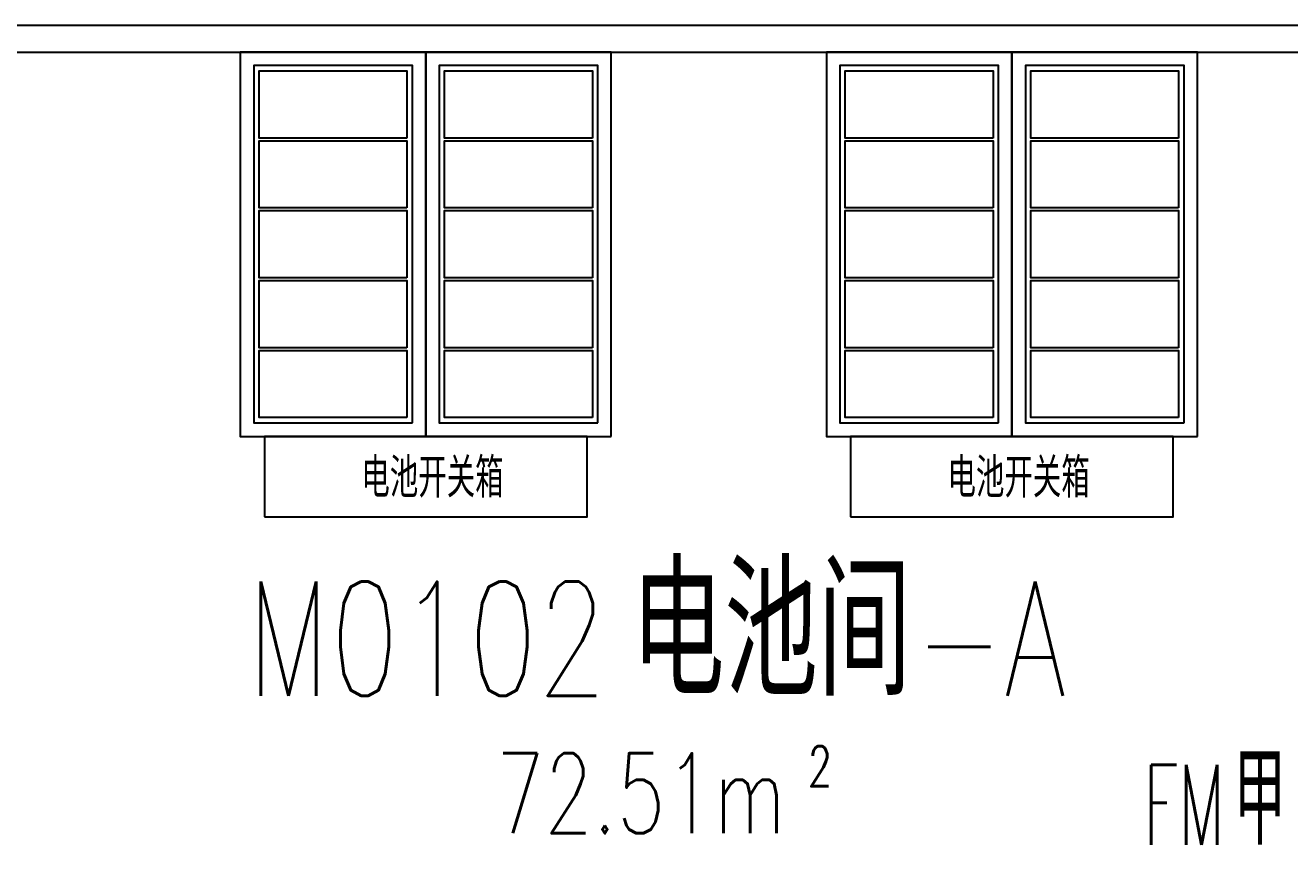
# Model space of a CAD drawing. Extents: x 758840 to 1108724, y -102573 to 143521.
# Drawn here: x 860808 to 865511, y 74488 to 77538 of the extents above; entities that cross this region are included whole.
import ezdxf

# ---------------------------------------------------------------- set-up
doc = ezdxf.new("R2010")
doc.units = 0
doc.header["$LTSCALE"] = 1000
doc.header["$MEASUREMENT"] = 0
for name, color, linetype in [('02电气-设备', 255, 'Continuous'), ('DOOR_FIRE_TEXT', 7, 'Continuous'), ('DUCT-新风管立管', 7, 'Continuous'), ('SPACE', 7, 'Continuous'), ('WALL-MOVE', 6, 'Continuous')]:
    doc.layers.add(name, color=color, linetype=linetype)
doc.styles.add('_TCH_SPACE', font='SIMPLEX', dxfattribs={"bigfont": 'GBCBIG'})
doc.styles.add('_TCH_WINDOW', font='SIMPLEX.shx', dxfattribs={"width": 0.8, "height": 3.5, "bigfont": 'GBCBIG.shx'})
doc.styles.get("Standard").update_dxf_attribs({"font": 'gbenor.shx', "bigfont": 'gbcbig.shx'})

# ---------------------------------------------------------------- blocks, each defined once
blk = doc.blocks.new('*U400')
at = {"layer": 'DUCT-新风管立管', "color": 5, "ltscale": 5}
blk.add_lwpolyline([(-125, 275), (-125, -275), (125, -275), (125, 275)], close=True, dxfattribs=at)
blk = doc.blocks.new('*U401')
at = {"layer": '02电气-设备', "color": 0, "linetype": 'ByBlock', "lineweight": -2, "transparency": 16777216}
for p in [(0, 0), (260, 0), (520, 0), (780, 0), (1040, 0)]:
    blk.add_blockref('*U400', p, dxfattribs=at)
blk = doc.blocks.new('*U402')
at = {"layer": 'DUCT-新风管立管', "color": 5, "ltscale": 5}
blk.add_lwpolyline([(-125, 275), (-125, -275), (125, -275), (125, 275)], close=True, dxfattribs=at)
blk = doc.blocks.new('*U403')
at = {"layer": '02电气-设备', "color": 0, "linetype": 'ByBlock', "lineweight": -2, "transparency": 16777216}
for p in [(0, 0), (260, 0), (520, 0), (780, 0), (1040, 0)]:
    blk.add_blockref('*U402', p, dxfattribs=at)
blk = doc.blocks.new('*U404')
at = {"layer": 'DUCT-新风管立管', "color": 5, "ltscale": 5}
blk.add_lwpolyline([(-125, 275), (-125, -275), (125, -275), (125, 275)], close=True, dxfattribs=at)
blk = doc.blocks.new('*U405')
at = {"layer": '02电气-设备', "color": 0, "linetype": 'ByBlock', "lineweight": -2, "transparency": 16777216}
for p in [(0, 0), (260, 0), (520, 0), (780, 0), (1040, 0)]:
    blk.add_blockref('*U404', p, dxfattribs=at)
blk = doc.blocks.new('*U406')
at = {"layer": 'DUCT-新风管立管', "color": 5, "ltscale": 5}
blk.add_lwpolyline([(-125, 275), (-125, -275), (125, -275), (125, 275)], close=True, dxfattribs=at)
blk = doc.blocks.new('*U407')
at = {"layer": '02电气-设备', "color": 0, "linetype": 'ByBlock', "lineweight": -2, "transparency": 16777216}
for p in [(0, 0), (260, 0), (520, 0), (780, 0), (1040, 0)]:
    blk.add_blockref('*U406', p, dxfattribs=at)

msp = doc.modelspace()

# ---------------------------------------------------------------- linework, layer by layer
at = {"layer": '02电气-设备', "color": 3, "ltscale": 5}
for points in [[(862297.98, 76007.52), (862297.98, 77437.52), (861607.98, 77437.52), (861607.98, 76007.52)], [(862987.98, 76007.52), (862987.98, 77437.52), (862297.98, 77437.52), (862297.98, 76007.52)], [(864477.98, 76007.52), (864477.98, 77437.52), (863787.98, 77437.52), (863787.98, 76007.52)], [(865167.98, 76007.52), (865167.98, 77437.52), (864477.98, 77437.52), (864477.98, 76007.52)], [(862247.98, 76057.52), (862247.98, 77387.52), (861657.98, 77387.52), (861657.98, 76057.52)], [(862937.98, 76057.52), (862937.98, 77387.52), (862347.98, 77387.52), (862347.98, 76057.52)], [(864427.98, 76057.52), (864427.98, 77387.52), (863837.98, 77387.52), (863837.98, 76057.52)], [(865117.98, 76057.52), (865117.98, 77387.52), (864527.98, 77387.52), (864527.98, 76057.52)]]:
    msp.add_lwpolyline(points, close=True, dxfattribs=at)
at = {"layer": '02电气-设备', "color": 5, "ltscale": 5}
for points in [[(861697.98, 75707.52), (862897.98, 75707.52), (862897.98, 76007.52), (861697.98, 76007.52)], [(863877.98, 75707.52), (865077.98, 75707.52), (865077.98, 76007.52), (863877.98, 76007.52)]]:
    msp.add_lwpolyline(points, close=True, dxfattribs=at)
at = {"layer": 'WALL-MOVE', "color": 2}
for p, q in [((850337.98, 77537.52), (874263.02, 77537.52)), ((850412.98, 77437.52), (874188.02, 77437.52))]:
    msp.add_line(p, q, dxfattribs=at)

# ---------------------------------------------------------------- block references
at = {"layer": '02电气-设备', "color": 3, "xscale": -1, "rotation": 270}
for name, p in [('*U401', (861952.98, 76202.52)), ('*U403', (862642.98, 76202.52)), ('*U405', (864132.98, 76202.52)), ('*U407', (864822.98, 76202.52))]:
    msp.add_blockref(name, p, dxfattribs=at)

# ---------------------------------------------------------------- texts
at = {"layer": '02电气-设备', "color": 3, "ltscale": 5}
for p in [(862058.26, 75779.88), (864238.26, 75779.88)]:
    msp.add_text('电池开关箱', height=147, dxfattribs=at).set_placement(p)
at = {"layer": 'DOOR_FIRE_TEXT', "style": '_TCH_WINDOW'}
for s, height, width, p in [('甲', 337.59, 0.8, (865303.18, 74487.5)), ('FM', 297.5, 0.564706, (864967.18, 74487.5))]:
    msp.add_text(s, height=height, dxfattribs=dict(at, width=width)).set_placement(p)
at = {"layer": 'SPACE', "color": 5, "style": '_TCH_SPACE'}
msp.add_text('电池间', height=482.27, dxfattribs=at).set_placement((863061.63, 75042.19))
at = {"layer": 'SPACE', "color": 5, "style": '_TCH_SPACE', "width": 0.705882}
for s, height, p in [('M0102', 425, (861633.06, 75042.19)), ('-A', 425, (864114.82, 75042.19)), ('72.51m', 297.5, (862558.94, 74530.31)), ('2', 148.75, (863718.94, 74705.31))]:
    msp.add_text(s, height=height, dxfattribs=at).set_placement(p)

doc.saveas('drawing.dxf')
